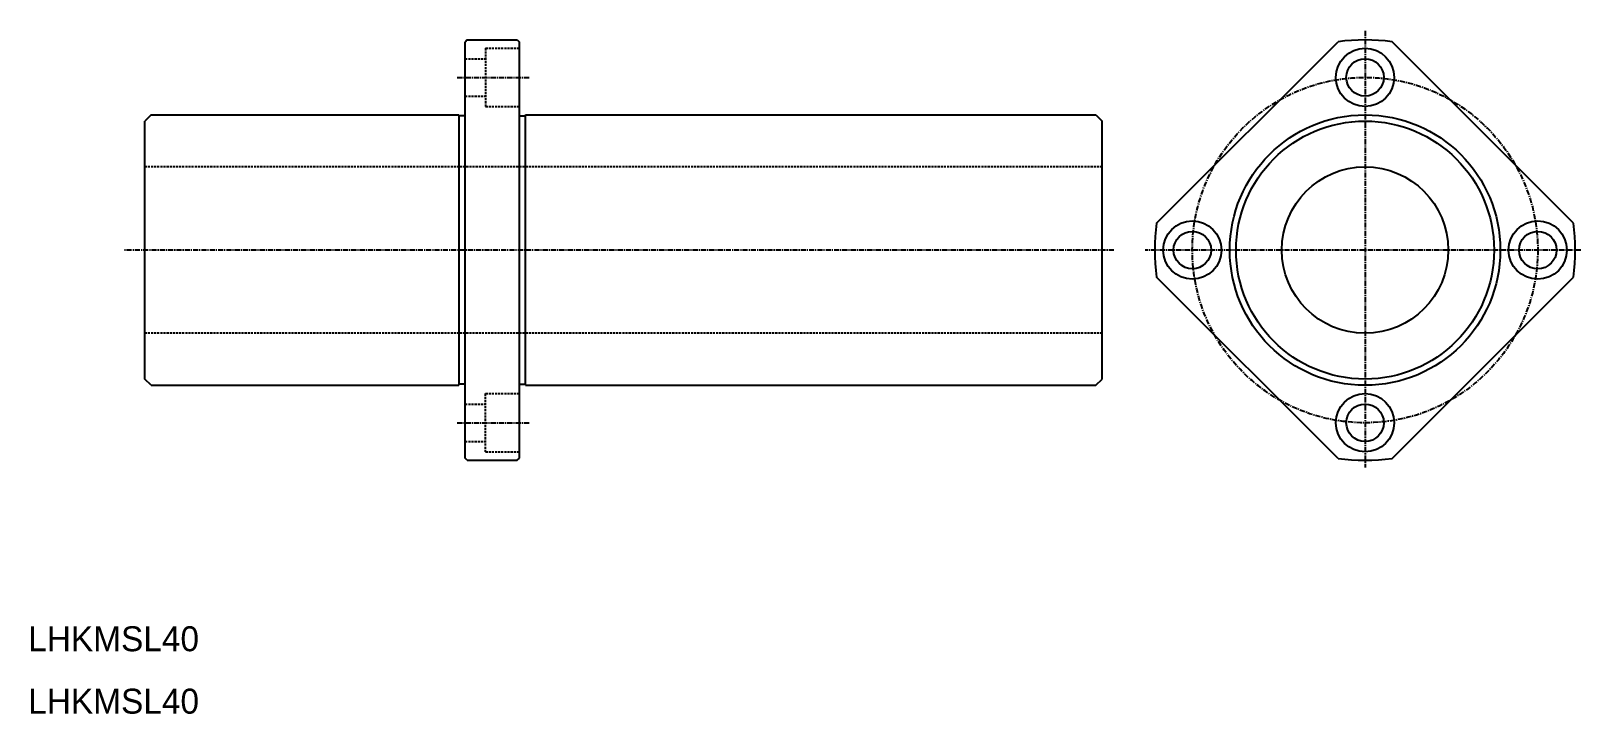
# Model space of a CAD drawing. Extents: x 11 to 383, y 10 to 174.
import ezdxf

# ---------------------------------------------------------------- set-up
doc = ezdxf.new("R2010")
doc.units = 0
doc.linetypes.add('CENTER', pattern=[2, 1.25, -0.25, 0.25, -0.25])
doc.linetypes.add('DASHED', pattern=[0.75, 0.5, -0.25])
doc.layers.get('0').update_dxf_attribs({"linetype": 'CONTINUOUS'})
doc.layers.add('CENTER', color=1, linetype='CENTER')

msp = doc.modelspace()

# ---------------------------------------------------------------- linework, layer by layer
at = {"color": 7, "linetype": 'CONTINUOUS'}
for p, q in [((115.49, 171.91), (114.99, 171.41)), ((114.99, 71.41), (114.99, 171.41)), ((115.49, 171.91), (127.49, 171.91)), ((127.49, 171.91), (127.99, 171.41)), ((127.99, 71.41), (127.99, 171.41)), ((281.09, 127.89), (324.69, 171.49)), ((381.26, 127.89), (337.66, 171.49)), ((39.49, 153.91), (37.99, 152.41)), ((39.49, 153.91), (113.49, 153.91)), ((113.49, 153.91), (113.49, 88.91)), ((114.99, 153.66), (113.49, 153.66)), ((127.99, 153.66), (129.49, 153.66)), ((129.49, 153.91), (266.49, 153.91)), ((129.49, 88.91), (129.49, 153.91)), ((266.49, 153.91), (267.99, 152.41)), ((37.99, 90.41), (37.99, 152.41)), ((267.99, 90.41), (267.99, 152.41)), ((324.69, 71.32), (281.09, 114.92)), ((337.66, 71.32), (381.26, 114.92)), ((39.49, 88.91), (37.99, 90.41)), ((266.49, 88.91), (267.99, 90.41)), ((39.49, 88.91), (113.49, 88.91)), ((114.99, 89.16), (113.49, 89.16)), ((127.99, 89.16), (129.49, 89.16)), ((129.49, 88.91), (266.49, 88.91)), ((115.49, 70.91), (114.99, 71.41)), ((115.49, 70.91), (127.49, 70.91)), ((127.49, 70.91), (127.99, 71.41))]:
    msp.add_line(p, q, dxfattribs=at)
at = {"color": 3, "linetype": 'DASHED'}
for p, q in [((119.89, 169.91), (119.89, 155.91)), ((119.89, 169.91), (127.99, 169.91)), ((114.99, 167.41), (119.89, 167.41)), ((114.99, 158.41), (119.89, 158.41)), ((119.89, 155.91), (127.99, 155.91)), ((267.99, 141.41), (37.99, 141.41)), ((267.99, 101.41), (37.99, 101.41)), ((119.89, 86.91), (127.99, 86.91)), ((119.89, 72.91), (119.89, 86.91)), ((114.99, 84.41), (119.89, 84.41)), ((114.99, 75.41), (119.89, 75.41)), ((119.89, 72.91), (127.99, 72.91))]:
    msp.add_line(p, q, dxfattribs=at)
at = {"color": 7, "linetype": 'CONTINUOUS'}
for centre, radius in [((331.18, 162.91), 7), ((331.18, 162.91), 4.5), ((331.18, 121.41), 32.5), ((331.18, 121.41), 31), ((331.18, 121.41), 20), ((289.68, 121.41), 7), ((372.68, 121.41), 7), ((289.68, 121.41), 4.5), ((372.68, 121.41), 4.5), ((331.18, 79.91), 7), ((331.18, 79.91), 4.5)]:
    msp.add_circle(centre, radius, dxfattribs=at)
for start, end in [(82.6198, 97.3802), (172.6198, 187.3802), (352.6198, 7.3802), (262.6198, 277.3802)]:
    msp.add_arc((331.18, 121.41), 50.5, start, end, dxfattribs=at)
at = {"layer": 'CENTER', "color": 1, "linetype": 'CENTER'}
for p, q in [((331.18, 174.07), (331.18, 69.16)), ((113.07, 162.91), (130.34, 162.91)), ((270.84, 121.41), (33.09, 121.41)), ((383.06, 121.41), (278.38, 121.41)), ((113.07, 79.91), (130.34, 79.91))]:
    msp.add_line(p, q, dxfattribs=at)
msp.add_circle((331.18, 121.41), 41.5, dxfattribs=at)

# ---------------------------------------------------------------- texts
at = {"color": 7, "linetype": 'CONTINUOUS'}
for p in [(10, 25), (10, 10)]:
    msp.add_text('LHKMSL40', height=6, dxfattribs=at).set_placement(p)

doc.saveas('drawing.dxf')
